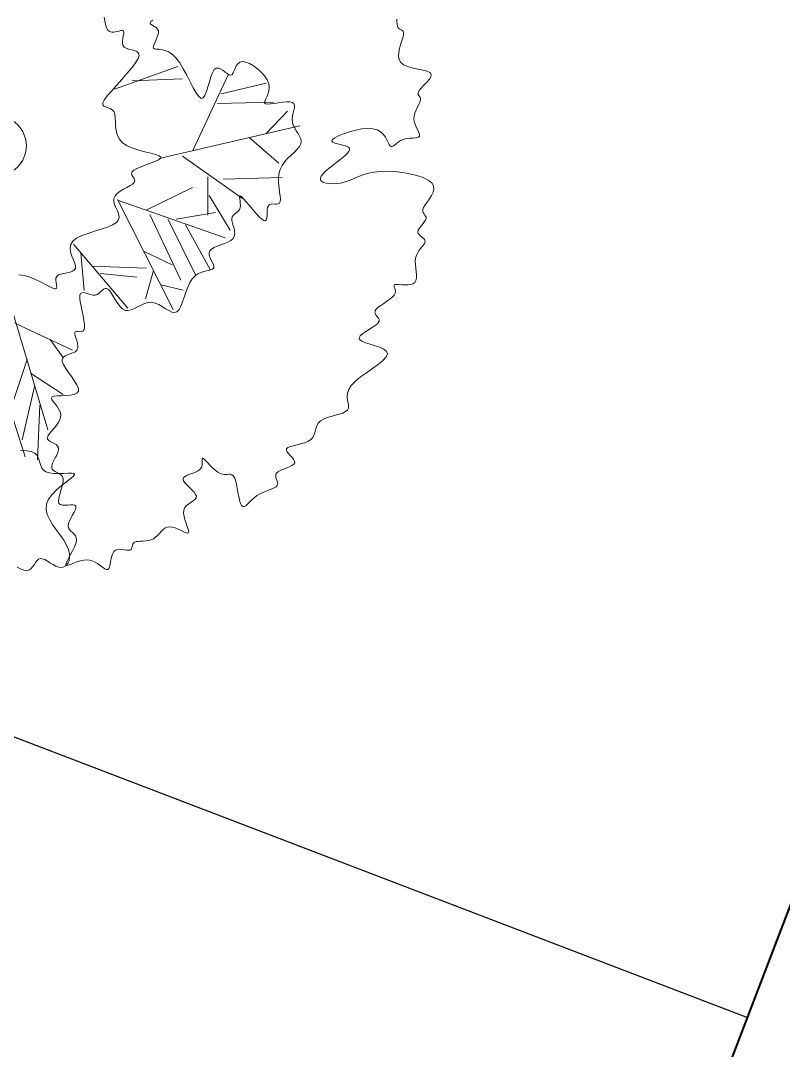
# Model space of a CAD drawing. Extents: x 2080 to 102399, y 2071 to 93424.
# Drawn here: x 77972 to 78195.6, y 80657.7 to 80959.5 of the extents above; entities that cross this region are included whole.
import ezdxf

# ---------------------------------------------------------------- set-up
doc = ezdxf.new("R2010")
doc.units = 0
doc.header["$LTSCALE"] = 20
doc.header["$MEASUREMENT"] = 0
doc.layers.add('casuanut tree', color=100, linetype='Continuous', lineweight=5)
doc.layers.add('fence', color=13, linetype='FENCELINE2', lineweight=40)
doc.layers.add('DIMLINE', color=254, linetype='Continuous')
doc.linetypes.add('FENCELINE2', pattern='A,0.25,-0.1,[132,ltypeshp.shx,S=0.1,R=0,X=-0.1,Y=0],-0.1,1', length=1.45)

# ---------------------------------------------------------------- blocks, each defined once
blk = doc.blocks.new('tr')
at = {"layer": 'casuanut tree'}
for p, q in [((0.298, 0.0656), (0.455, 0.0838)), ((0.3433, 0.0747), (0.458, 0.0536)), ((0.445, -0.1163), (0.5666, 0.0392)), ((0.526, -0.0217), (0.6544, -0.0487)), ((0.5395, -0.0014), (0.6476, -0.0014)), ((0.6206, -0.1163), (0.6814, -0.0758)), ((0.3639, -0.1163), (0.7017, -0.1163)), ((0.5801, -0.1163), (0.6341, -0.1907)), ((0.4179, -0.1231), (0.5328, -0.2516)), ((0.2467, -0.1881), (0.3161, -0.4691)), ((0.249, -0.1907), (0.472, -0.3327)), ((0.4652, -0.1839), (0.445, -0.2718)), ((0.307, -0.2274), (0.4248, -0.2002)), ((0.499, -0.1975), (0.6341, -0.2245)), ((0.3131, -0.2395), (0.3493, -0.4056)), ((0.458, -0.2274), (0.4882, -0.318)), ((0.3523, -0.2606), (0.3855, -0.4026)), ((0.3704, -0.2637), (0.464, -0.2697)), ((0.1229, -0.2667), (0.2134, -0.4419)), ((0.3885, -0.2818), (0.4218, -0.3966)), ((0.135, -0.2908), (0.1229, -0.3785)), ((-0.0552, -0.3331), (-0.0341, -0.6775)), ((0.1531, -0.3271), (0.2768, -0.3603)), ((0.2799, -0.3211), (0.3372, -0.3664)), ((0.1682, -0.3482), (0.2497, -0.3754)), ((0.2919, -0.3694), (0.2587, -0.4298)), ((0.301, -0.4056), (0.3493, -0.4298)), ((-0.0526, -0.416), (0.0645, -0.5084)), ((0.0195, -0.4723), (0.0397, -0.5219)), ((-0.0436, -0.5061), (-0.1585, -0.6932)), ((-0.1179, -0.5039), (-0.0999, -0.727)), ((-0.0432, -0.5386), (0.0202, -0.605)), ((-0.0413, -0.5715), (-0.0976, -0.6865))]:
    blk.add_line(p, q, dxfattribs=at)
at = {"layer": 'casuanut tree', "color": 2}
blk.add_line((-0.0391, -0.6166), (-0.0729, -0.7406), dxfattribs=at)
at = {"layer": 'casuanut tree'}
for points in [[(0.422, 0.2024), (0.4168, 0.2003), (0.4144, 0.1981), (0.4145, 0.1958), (0.4163, 0.1933), (0.4192, 0.1904), (0.4226, 0.1873), (0.4258, 0.1838), (0.4282, 0.1799), (0.4292, 0.1755), (0.4282, 0.1706), (0.4257, 0.1654), (0.4222, 0.1601), (0.4182, 0.1548), (0.4144, 0.1498), (0.4111, 0.1452), (0.4092, 0.1414), (0.4089, 0.1383), (0.4109, 0.1362), (0.4147, 0.1346), (0.4201, 0.133), (0.4265, 0.1307), (0.4337, 0.1273), (0.4411, 0.1222), (0.4484, 0.1148), (0.4551, 0.1045), (0.461, 0.0912), (0.4661, 0.0756), (0.4706, 0.0589), (0.4748, 0.0423), (0.4787, 0.0268), (0.4826, 0.0136), (0.4867, 0.0038), (0.4911, -0.0014), (0.496, -0.0013), (0.5013, 0.0033), (0.507, 0.0112), (0.5128, 0.0211), (0.5187, 0.0319), (0.5247, 0.0423), (0.5305, 0.0512), (0.5362, 0.0572), (0.5415, 0.0596), (0.5465, 0.0588), (0.5513, 0.0557), (0.5557, 0.0511), (0.5599, 0.046), (0.5639, 0.0412), (0.5676, 0.0375), (0.5711, 0.0358), (0.5744, 0.0367), (0.5776, 0.0397), (0.581, 0.044), (0.5846, 0.049), (0.5886, 0.0539), (0.5932, 0.058), (0.5986, 0.0604), (0.6048, 0.0606), (0.612, 0.0579), (0.6199, 0.0526), (0.6278, 0.0453), (0.6354, 0.0365), (0.6422, 0.0267), (0.6478, 0.0164), (0.6516, 0.0061), (0.6533, -0.0037), (0.6525, -0.0124), (0.6498, -0.0202), (0.646, -0.027), (0.6417, -0.0328), (0.6378, -0.0378), (0.6349, -0.0418), (0.6338, -0.0451), (0.6352, -0.0476), (0.6397, -0.0494), (0.6467, -0.0506), (0.6553, -0.0516), (0.6649, -0.0524), (0.6747, -0.0533), (0.6839, -0.0546), (0.6916, -0.0563), (0.6972, -0.0589), (0.7, -0.0623), (0.7005, -0.0665), (0.6992, -0.0715), (0.6967, -0.0772), (0.6937, -0.0833), (0.6907, -0.0899), (0.6883, -0.0968), (0.687, -0.1039), (0.6874, -0.1112), (0.6891, -0.1184), (0.6914, -0.1256), (0.6939, -0.1327), (0.6961, -0.1395), (0.6973, -0.1461), (0.6971, -0.1523), (0.6949, -0.158), (0.6904, -0.1633), (0.6838, -0.1683), (0.6759, -0.1732), (0.6671, -0.1783), (0.6579, -0.1838), (0.649, -0.19), (0.6409, -0.1971), (0.6341, -0.2054), (0.6291, -0.2148), (0.6256, -0.2252), (0.6233, -0.236), (0.6219, -0.2466), (0.6209, -0.2567), (0.62, -0.2657), (0.6189, -0.2732), (0.6172, -0.2786), (0.6147, -0.2817), (0.6114, -0.2828), (0.6076, -0.2825), (0.6034, -0.2816), (0.5992, -0.2804), (0.5951, -0.2797), (0.5912, -0.28), (0.588, -0.282), (0.5853, -0.2859), (0.5832, -0.2913), (0.5815, -0.2975), (0.5798, -0.3037), (0.578, -0.3091), (0.5759, -0.313), (0.5733, -0.3148), (0.5699, -0.3135), (0.5657, -0.3089), (0.5608, -0.3014), (0.5555, -0.292), (0.55, -0.2816), (0.5446, -0.271), (0.5395, -0.2611), (0.5351, -0.2528), (0.5317, -0.247), (0.5292, -0.2444), (0.5277, -0.2446), (0.5268, -0.247), (0.5263, -0.251), (0.5259, -0.2561), (0.5253, -0.2616), (0.5243, -0.2671), (0.5226, -0.2718), (0.5201, -0.2755), (0.5169, -0.2782), (0.5132, -0.2802), (0.5094, -0.282), (0.5057, -0.2837), (0.5024, -0.2858), (0.4997, -0.2885), (0.4979, -0.2921), (0.4971, -0.2969), (0.4971, -0.3027), (0.4975, -0.309), (0.4977, -0.3156), (0.4975, -0.3222), (0.4965, -0.3284), (0.4941, -0.3339), (0.49, -0.3383), (0.484, -0.3415), (0.4764, -0.3436), (0.4678, -0.3451), (0.4589, -0.3462), (0.4501, -0.3473), (0.442, -0.3488), (0.4352, -0.3509), (0.4303, -0.3541), (0.4276, -0.3585), (0.4268, -0.3639), (0.4274, -0.37), (0.4286, -0.3762), (0.4301, -0.3823), (0.4313, -0.3879), (0.4315, -0.3925), (0.4303, -0.3958), (0.4273, -0.3976), (0.4225, -0.3982), (0.4164, -0.3982), (0.4092, -0.3982), (0.4013, -0.3986), (0.393, -0.4001), (0.3845, -0.4031), (0.3763, -0.4082), (0.3685, -0.4157), (0.3612, -0.4251), (0.3543, -0.4355), (0.3477, -0.4462), (0.3414, -0.4564), (0.3353, -0.4652), (0.3293, -0.472), (0.3234, -0.4758), (0.3174, -0.4762), (0.3114, -0.4737), (0.3053, -0.469), (0.299, -0.463), (0.2924, -0.4564), (0.2855, -0.45), (0.2782, -0.4445), (0.2704, -0.4409), (0.2622, -0.4395), (0.2536, -0.44), (0.2449, -0.4417), (0.2362, -0.444), (0.2278, -0.4461), (0.2199, -0.4475), (0.2127, -0.4475), (0.2063, -0.4454), (0.2008, -0.4407), (0.1963, -0.434), (0.1925, -0.4259), (0.1892, -0.4171), (0.1863, -0.4082), (0.1836, -0.3999), (0.1809, -0.3929), (0.1781, -0.3879), (0.175, -0.3853), (0.1716, -0.3848), (0.1679, -0.3859), (0.1639, -0.3879), (0.1596, -0.3903), (0.1551, -0.3927), (0.1504, -0.3943), (0.1455, -0.3947), (0.1403, -0.3934), (0.1351, -0.3911), (0.13, -0.3881), (0.125, -0.3852), (0.1205, -0.383), (0.1165, -0.3821), (0.1131, -0.3832), (0.1105, -0.3868), (0.1089, -0.3933), (0.1079, -0.4022), (0.1074, -0.4128), (0.1072, -0.4242), (0.1069, -0.4358), (0.1064, -0.4467), (0.1055, -0.4561), (0.1038, -0.4634), (0.1013, -0.4679), (0.098, -0.4701), (0.0944, -0.4706), (0.0906, -0.47), (0.0869, -0.4689), (0.0835, -0.468), (0.0808, -0.4678), (0.079, -0.469), (0.0783, -0.4721), (0.0783, -0.4767), (0.0788, -0.4823), (0.0793, -0.4886), (0.0795, -0.4951), (0.079, -0.5012), (0.0775, -0.5066), (0.0745, -0.5107), (0.0699, -0.5134), (0.0641, -0.5148), (0.0576, -0.5156), (0.051, -0.5164), (0.0449, -0.5175), (0.0398, -0.5196), (0.0364, -0.5232), (0.0351, -0.5288), (0.0364, -0.5367), (0.0396, -0.5464), (0.044, -0.5574), (0.0488, -0.5688), (0.0532, -0.5799), (0.0565, -0.5902), (0.0578, -0.5989), (0.0565, -0.6054), (0.0519, -0.6091), (0.0448, -0.6104), (0.0358, -0.6101), (0.0258, -0.6086), (0.0158, -0.6067), (0.0065, -0.6049), (-0.0013, -0.6039), (-0.0066, -0.6043), (-0.0088, -0.6065), (-0.0086, -0.6104), (-0.0066, -0.6157), (-0.0036, -0.622), (-0.0003, -0.6291), (0.0025, -0.6366), (0.004, -0.6442), (0.0036, -0.6516), (0.0006, -0.6585), (-0.0044, -0.6649), (-0.0107, -0.6709), (-0.0178, -0.6764), (-0.0249, -0.6814), (-0.0313, -0.6861), (-0.0363, -0.6904), (-0.0392, -0.6944), (-0.0396, -0.6981), (-0.0379, -0.7015), (-0.0348, -0.7049), (-0.0308, -0.7082), (-0.0265, -0.7117), (-0.0227, -0.7153), (-0.02, -0.7193), (-0.0189, -0.7237), (-0.02, -0.7286), (-0.0228, -0.7339), (-0.0268, -0.7394), (-0.0315, -0.745), (-0.0361, -0.7505), (-0.0403, -0.7559), (-0.0434, -0.7609), (-0.0448, -0.7654), (-0.0442, -0.7693), (-0.042, -0.7729), (-0.0386, -0.7762), (-0.0347, -0.7795), (-0.0308, -0.783), (-0.0274, -0.7869), (-0.0252, -0.7915), (-0.0246, -0.7969), (-0.026, -0.8033), (-0.029, -0.8105), (-0.0331, -0.818), (-0.0375, -0.8257), (-0.0417, -0.8331), (-0.0451, -0.84), (-0.0471, -0.8461), (-0.0471, -0.851), (-0.0446, -0.8546), (-0.0402, -0.857), (-0.0344, -0.8585), (-0.0281, -0.8596), (-0.0218, -0.8606), (-0.0162, -0.8616), (-0.012, -0.8632), (-0.0099, -0.8657), (-0.0104, -0.8692), (-0.0129, -0.8736), (-0.017, -0.8788), (-0.0219, -0.8844), (-0.0271, -0.8903), (-0.0319, -0.8963), (-0.0358, -0.902), (-0.0381, -0.9074), (-0.0383, -0.9122), (-0.037, -0.9165), (-0.0345, -0.9206), (-0.0316, -0.9247), (-0.0288, -0.9289), (-0.0267, -0.9335), (-0.0258, -0.9387), (-0.0268, -0.9446), (-0.03, -0.9513), (-0.035, -0.9587), (-0.041, -0.9662), (-0.0475, -0.9737), (-0.0537, -0.9807), (-0.059, -0.9869), (-0.0626, -0.9918), (-0.064, -0.9953), (-0.0626, -0.9969), (-0.0587, -0.9972), (-0.0529, -0.9965), (-0.0455, -0.9953), (-0.0372, -0.9941), (-0.0283, -0.9934), (-0.0195, -0.9936), (-0.0111, -0.9953), (-0.0035, -0.9987), (0.0032, -1.0034), (0.0091, -1.0089), (0.0143, -1.0146), (0.0188, -1.0199), (0.0228, -1.0243), (0.0264, -1.0271), (0.0295, -1.0279), (0.0323, -1.0263), (0.0349, -1.0226), (0.0375, -1.0174), (0.04, -1.0113), (0.0428, -1.0049), (0.0458, -0.9988), (0.0492, -0.9935), (0.0531, -0.9896), (0.0576, -0.9876), (0.0626, -0.9872), (0.0678, -0.9879), (0.073, -0.9895), (0.078, -0.9914), (0.0827, -0.9933), (0.0869, -0.9947), (0.0903, -0.9953), (0.0928, -0.9947), (0.0946, -0.9931), (0.096, -0.9909), (0.0972, -0.9882), (0.0984, -0.9855), (0.0999, -0.9829), (0.102, -0.9808), (0.1049, -0.9795), (0.1088, -0.9791), (0.1135, -0.9795), (0.119, -0.9804), (0.1249, -0.9815), (0.1312, -0.9824), (0.1375, -0.983), (0.1439, -0.9829), (0.15, -0.9817), (0.1557, -0.9795), (0.1611, -0.9764), (0.1663, -0.9728), (0.1714, -0.9692), (0.1764, -0.966), (0.1816, -0.9635), (0.187, -0.9623), (0.1927, -0.9626), (0.1988, -0.9648), (0.2051, -0.9683), (0.2113, -0.9728), (0.2172, -0.9774), (0.2226, -0.9816), (0.2273, -0.9849), (0.2309, -0.9867), (0.2333, -0.9863), (0.2343, -0.9833), (0.2342, -0.9781), (0.2335, -0.9713), (0.2326, -0.9634), (0.2318, -0.955), (0.2315, -0.9466), (0.2323, -0.9388), (0.2344, -0.9322), (0.2382, -0.927), (0.2432, -0.9232), (0.249, -0.9204), (0.255, -0.9181), (0.2606, -0.916), (0.2654, -0.9138), (0.2689, -0.911), (0.2704, -0.9074), (0.2697, -0.9026), (0.2673, -0.8968), (0.2636, -0.8905), (0.2593, -0.8839), (0.2551, -0.8773), (0.2516, -0.8711), (0.2494, -0.8656), (0.249, -0.8612), (0.2511, -0.858), (0.2551, -0.8559), (0.2607, -0.8545), (0.2672, -0.8536), (0.2742, -0.8527), (0.2812, -0.8517), (0.2876, -0.8501), (0.293, -0.8477), (0.2969, -0.8442), (0.2995, -0.84), (0.3011, -0.8355), (0.3021, -0.8312), (0.3027, -0.8274), (0.3032, -0.8247), (0.304, -0.8234), (0.3053, -0.824), (0.3074, -0.8268), (0.3103, -0.8313), (0.3137, -0.8372), (0.3177, -0.8438), (0.3221, -0.8508), (0.3269, -0.8574), (0.3318, -0.8633), (0.3369, -0.8679), (0.3419, -0.8709), (0.3468, -0.8726), (0.3515, -0.8736), (0.3559, -0.8743), (0.3597, -0.8752), (0.363, -0.877), (0.3655, -0.88), (0.3673, -0.8848), (0.3681, -0.8918), (0.3682, -0.9005), (0.3679, -0.9102), (0.3674, -0.9203), (0.3669, -0.9303), (0.3668, -0.9393), (0.3672, -0.947), (0.3684, -0.9524), (0.3706, -0.9554), (0.3738, -0.956), (0.3779, -0.9548), (0.3827, -0.9523), (0.3884, -0.9489), (0.3947, -0.945), (0.4016, -0.9412), (0.4089, -0.9378), (0.4167, -0.9353), (0.4246, -0.9335), (0.4324, -0.9322), (0.4399, -0.9312), (0.4467, -0.9302), (0.4526, -0.9291), (0.4574, -0.9276), (0.4607, -0.9254), (0.4625, -0.9225), (0.463, -0.9189), (0.4628, -0.9149), (0.4623, -0.9108), (0.4619, -0.9066), (0.4621, -0.9026), (0.4635, -0.899), (0.4664, -0.8961), (0.4711, -0.894), (0.4772, -0.8924), (0.4842, -0.8912), (0.4915, -0.8902), (0.4986, -0.889), (0.5048, -0.8875), (0.5097, -0.8855), (0.5125, -0.8826), (0.513, -0.8787), (0.5117, -0.8741), (0.5092, -0.869), (0.506, -0.8637), (0.503, -0.8585), (0.5008, -0.8537), (0.5, -0.8496), (0.5013, -0.8465), (0.5051, -0.8446), (0.5111, -0.8435), (0.5187, -0.8431), (0.5273, -0.843), (0.5364, -0.8428), (0.5454, -0.8422), (0.5538, -0.841), (0.5609, -0.8386), (0.5664, -0.8351), (0.5706, -0.8304), (0.5739, -0.8251), (0.5768, -0.8195), (0.5798, -0.8138), (0.5833, -0.8085), (0.5877, -0.8039), (0.5936, -0.8003), (0.6012, -0.798), (0.6102, -0.7967), (0.6199, -0.796), (0.6299, -0.7957), (0.6396, -0.7953), (0.6484, -0.7945), (0.6557, -0.7929), (0.6611, -0.7902), (0.6642, -0.7861), (0.6656, -0.7808), (0.666, -0.7745), (0.6663, -0.7674), (0.6674, -0.7597), (0.6698, -0.7518), (0.6746, -0.7439), (0.6825, -0.7361), (0.694, -0.7287), (0.7081, -0.7216), (0.7238, -0.7149), (0.7397, -0.7083), (0.7546, -0.702), (0.7674, -0.6957), (0.7768, -0.6894), (0.7816, -0.6831), (0.781, -0.6768), (0.776, -0.6704), (0.7678, -0.664), (0.7577, -0.6578), (0.7471, -0.6518), (0.7373, -0.6461), (0.7296, -0.6407), (0.7253, -0.6358), (0.7254, -0.6314), (0.7293, -0.6274), (0.736, -0.6238), (0.7445, -0.6205), (0.7538, -0.6172), (0.763, -0.6141), (0.7711, -0.6109), (0.7771, -0.6076), (0.7803, -0.6042), (0.7812, -0.6005), (0.7804, -0.5968), (0.7787, -0.593), (0.7766, -0.5892), (0.7751, -0.5855), (0.7746, -0.5818), (0.776, -0.5783), (0.7797, -0.5751), (0.7853, -0.5719), (0.7924, -0.5689), (0.8002, -0.5658), (0.8082, -0.5627), (0.8159, -0.5595), (0.8226, -0.5561), (0.8278, -0.5524), (0.831, -0.5485), (0.8327, -0.5444), (0.8331, -0.5405), (0.833, -0.5368), (0.8327, -0.5336), (0.8327, -0.531), (0.8335, -0.5294), (0.8357, -0.5288), (0.8394, -0.5293), (0.8446, -0.5307), (0.8508, -0.5326), (0.8575, -0.5345), (0.8644, -0.5361), (0.871, -0.5368), (0.8769, -0.5364), (0.8818, -0.5344), (0.8854, -0.5305), (0.8878, -0.525), (0.8893, -0.5182), (0.8904, -0.5106), (0.8913, -0.5025), (0.8924, -0.4943), (0.894, -0.4864), (0.8965, -0.4792), (0.8999, -0.4729), (0.9042, -0.4676), (0.909, -0.463), (0.9138, -0.459), (0.9183, -0.4556), (0.9223, -0.4524), (0.9252, -0.4494), (0.9269, -0.4465), (0.9269, -0.4435), (0.9257, -0.4404), (0.9237, -0.4372), (0.9212, -0.434), (0.9188, -0.4307), (0.9167, -0.4273), (0.9155, -0.424), (0.9156, -0.4206), (0.9172, -0.4172), (0.9201, -0.4138), (0.9239, -0.4105), (0.9281, -0.4072), (0.9324, -0.404), (0.9363, -0.4008), (0.9395, -0.3977), (0.9415, -0.3947), (0.9421, -0.3917), (0.9415, -0.3889), (0.9403, -0.3859), (0.939, -0.3828), (0.9379, -0.3795), (0.9377, -0.376), (0.9387, -0.372), (0.9415, -0.3676), (0.9463, -0.3627), (0.9524, -0.3573), (0.9592, -0.3514), (0.9657, -0.3451), (0.9712, -0.3383), (0.9748, -0.3312), (0.9756, -0.3237), (0.973, -0.3158), (0.9663, -0.3076), (0.9561, -0.2994), (0.943, -0.2914), (0.9279, -0.2838), (0.9114, -0.2769), (0.8943, -0.2709), (0.8775, -0.2662), (0.8616, -0.2628), (0.8472, -0.2611), (0.8342, -0.2607), (0.8225, -0.2613), (0.8117, -0.2627), (0.8017, -0.2644), (0.7922, -0.2662), (0.783, -0.2676), (0.7737, -0.2685), (0.7644, -0.2684), (0.7552, -0.2675), (0.7464, -0.2659), (0.7384, -0.2637), (0.7315, -0.2609), (0.7261, -0.2577), (0.7224, -0.2542), (0.7208, -0.2504), (0.7216, -0.2466), (0.7244, -0.2426), (0.729, -0.2387), (0.735, -0.2347), (0.7422, -0.2306), (0.7501, -0.2267), (0.7585, -0.2227), (0.767, -0.2189), (0.7753, -0.2151), (0.783, -0.2115), (0.79, -0.2079), (0.7958, -0.2044), (0.8002, -0.2009), (0.8029, -0.1975), (0.8036, -0.1941), (0.8019, -0.1907), (0.7978, -0.1873), (0.7919, -0.184), (0.7851, -0.1806), (0.7784, -0.1773), (0.7725, -0.1741), (0.7685, -0.1709), (0.7671, -0.1678), (0.7692, -0.1648), (0.7755, -0.1619), (0.7853, -0.1593), (0.7978, -0.1573), (0.8119, -0.1559), (0.8268, -0.1554), (0.8416, -0.1561), (0.8554, -0.158), (0.8672, -0.1614), (0.8764, -0.1664), (0.8832, -0.1726), (0.888, -0.1796), (0.8913, -0.1869), (0.8934, -0.194), (0.8949, -0.2005), (0.8961, -0.206), (0.8976, -0.2099), (0.8996, -0.2119), (0.9022, -0.2123), (0.9054, -0.2114), (0.9091, -0.2097), (0.9134, -0.2075), (0.9182, -0.2053), (0.9234, -0.2033), (0.9291, -0.202), (0.9352, -0.2016), (0.9415, -0.202), (0.9477, -0.2028), (0.9536, -0.2038), (0.959, -0.2046), (0.9636, -0.205), (0.9673, -0.2046), (0.9697, -0.2031), (0.9707, -0.2003), (0.9706, -0.1964), (0.9697, -0.1915), (0.9684, -0.1859), (0.967, -0.1798), (0.966, -0.1733), (0.9656, -0.1667), (0.9663, -0.1603), (0.9682, -0.1541), (0.9711, -0.1483), (0.9747, -0.1428), (0.9787, -0.1376), (0.9826, -0.1328), (0.9862, -0.1284), (0.9892, -0.1244), (0.991, -0.1208), (0.9917, -0.1177), (0.9914, -0.1148), (0.9906, -0.1121), (0.9896, -0.1096), (0.989, -0.107), (0.9891, -0.1044), (0.9904, -0.1015), (0.9933, -0.0983), (0.998, -0.0947), (1.004, -0.0908), (1.0106, -0.0866), (1.0171, -0.0822), (1.0228, -0.0778), (1.027, -0.0733), (1.0291, -0.0688), (1.0282, -0.0645), (1.024, -0.0604), (1.0171, -0.0563), (1.0083, -0.0521), (0.9985, -0.0477), (0.9885, -0.043), (0.9793, -0.0377), (0.9716, -0.0318), (0.9663, -0.0251), (0.964, -0.0175), (0.9644, -0.0092), (0.9667, -0.0006), (0.9705, 0.008), (0.975, 0.0164), (0.9796, 0.0242), (0.9836, 0.0312), (0.9865, 0.0369), (0.9878, 0.0413), (0.9877, 0.0446), (0.9865, 0.047), (0.9846, 0.049), (0.9824, 0.0509), (0.9802, 0.0531), (0.9785, 0.0558), (0.9775, 0.0595), (0.9776, 0.0642), (0.9784, 0.0699), (0.9795, 0.0762)], [(-0.1761, -0.9748), (-0.1692, -0.9805), (-0.1625, -0.9849), (-0.1563, -0.9874), (-0.1507, -0.9874), (-0.1456, -0.9855), (-0.1409, -0.9822), (-0.1365, -0.9781), (-0.1322, -0.9739), (-0.128, -0.9703), (-0.1237, -0.9678), (-0.1191, -0.9671), (-0.1143, -0.9686), (-0.1093, -0.972), (-0.104, -0.9767), (-0.0985, -0.982), (-0.0928, -0.9875), (-0.087, -0.9925), (-0.0811, -0.9964), (-0.0752, -0.9986), (-0.0694, -0.9988), (-0.0638, -0.9969), (-0.0587, -0.9931), (-0.0545, -0.9875), (-0.0515, -0.9803), (-0.0497, -0.9716), (-0.0497, -0.9615), (-0.0516, -0.9502), (-0.0555, -0.9379), (-0.0608, -0.9248), (-0.0667, -0.9113), (-0.0724, -0.8975), (-0.077, -0.8839), (-0.0798, -0.8706), (-0.0798, -0.8581), (-0.0764, -0.8465), (-0.0689, -0.8362), (-0.0583, -0.827), (-0.0458, -0.819), (-0.0326, -0.812), (-0.0198, -0.8061), (-0.0087, -0.801), (-0.0005, -0.7969), (0.0036, -0.7936), (0.0028, -0.7909), (-0.0022, -0.7888), (-0.0103, -0.7869), (-0.0205, -0.785), (-0.0317, -0.7828), (-0.0428, -0.7801), (-0.0528, -0.7766), (-0.0606, -0.7722), (-0.0654, -0.7665), (-0.0679, -0.7599), (-0.0689, -0.7527), (-0.0693, -0.7451), (-0.0701, -0.7376), (-0.072, -0.7303), (-0.0761, -0.7237), (-0.0831, -0.7181), (-0.0938, -0.7136), (-0.1072, -0.7099)], [(-0.018, -0.3084), (-0.0062, -0.3125), (0.0058, -0.3192), (0.0177, -0.3276), (0.0289, -0.3366), (0.039, -0.3453), (0.0476, -0.3526), (0.0543, -0.3575), (0.0586, -0.3593), (0.0611, -0.3583), (0.0623, -0.3553), (0.0627, -0.3509), (0.0629, -0.3456), (0.0634, -0.3402), (0.0649, -0.3353), (0.0678, -0.3316), (0.0725, -0.3294), (0.0786, -0.3286), (0.0857, -0.3285), (0.0931, -0.3287), (0.1003, -0.3288), (0.1067, -0.3281), (0.1118, -0.3262), (0.1151, -0.3225), (0.1161, -0.3169), (0.1155, -0.3095), (0.1141, -0.301), (0.1127, -0.2918), (0.112, -0.2826), (0.113, -0.2737), (0.1164, -0.2659), (0.1229, -0.2594), (0.1332, -0.2549), (0.1465, -0.2519), (0.1617, -0.2499), (0.178, -0.2486), (0.1941, -0.2474), (0.2092, -0.246), (0.2222, -0.2437), (0.2322, -0.2403), (0.2383, -0.2353), (0.2411, -0.2289), (0.2416, -0.2217), (0.2406, -0.2138), (0.2389, -0.2057), (0.2375, -0.1978), (0.2372, -0.1904), (0.2389, -0.1839), (0.2432, -0.1786), (0.2496, -0.1744), (0.2575, -0.1709), (0.2661, -0.168), (0.2747, -0.1655), (0.2828, -0.1632), (0.2894, -0.1608), (0.2941, -0.158), (0.2962, -0.1548), (0.2964, -0.1513), (0.2954, -0.1474), (0.2939, -0.1435), (0.2929, -0.1397), (0.293, -0.136), (0.295, -0.1327), (0.2997, -0.1299), (0.3076, -0.1276), (0.3179, -0.1258), (0.3295, -0.1243), (0.3412, -0.1228), (0.3521, -0.1213), (0.361, -0.1194), (0.3668, -0.1171), (0.3684, -0.1141), (0.3651, -0.1103), (0.3576, -0.1056), (0.3472, -0.1002), (0.3348, -0.0939), (0.3216, -0.0869), (0.3087, -0.0791), (0.2973, -0.0705), (0.2884, -0.0611), (0.283, -0.0511), (0.2805, -0.0406), (0.2802, -0.03), (0.2813, -0.0196), (0.2831, -0.0096), (0.2848, -0.0004), (0.2857, 0.0077), (0.2851, 0.0144), (0.2824, 0.0195), (0.2782, 0.0234), (0.2734, 0.0265), (0.2687, 0.0293), (0.2652, 0.0322), (0.2635, 0.0356), (0.2646, 0.04), (0.2693, 0.0459), (0.2781, 0.0536), (0.2902, 0.0627), (0.3044, 0.0727), (0.3197, 0.0834), (0.3349, 0.0941), (0.3488, 0.1046), (0.3603, 0.1142), (0.3684, 0.1226), (0.3721, 0.1294), (0.3721, 0.1348), (0.3692, 0.1392), (0.3643, 0.1428), (0.3583, 0.1461), (0.3521, 0.1492), (0.3465, 0.1525), (0.3425, 0.1564), (0.3407, 0.161), (0.3407, 0.1661), (0.3421, 0.1716), (0.3442, 0.1771), (0.3465, 0.1823), (0.3485, 0.1869), (0.3496, 0.1908), (0.3493, 0.1935), (0.3471, 0.195), (0.3433, 0.1956), (0.3385, 0.1957), (0.3331, 0.1957), (0.3275, 0.196), (0.3222, 0.1972), (0.3176, 0.1996), (0.3143, 0.2037), (0.3126, 0.2097), (0.312, 0.2173), (0.3123, 0.2258), (0.3128, 0.2347)]]:
    blk.add_lwpolyline(points, dxfattribs=at)
at = {"layer": 'casuanut tree', "linetype": 'Continuous'}
blk.add_circle((-0.0014, -0.0017), 0.0703, dxfattribs=at)

msp = doc.modelspace()

# ---------------------------------------------------------------- linework, layer by layer
at = {"layer": 'DIMLINE', "ltscale": 0.5}
msp.add_line((77851.287, 80795.089), (78185.019, 80667.347), dxfattribs=at)
at = {"layer": 'fence', "linetype": 'Continuous'}
msp.add_line((78139.077, 80547.322), (78340.661, 81073.968), dxfattribs=at)

# ---------------------------------------------------------------- block references
at = {"layer": 'casuanut tree', "linetype": 'Continuous', "xscale": 125.0682395300407, "yscale": 125.0682395300407, "zscale": 125.0682395300407, "rotation": 13.01607038379708}
msp.add_blockref('tr', (77965.048, 80923.033), dxfattribs=at)

doc.saveas('drawing.dxf')
